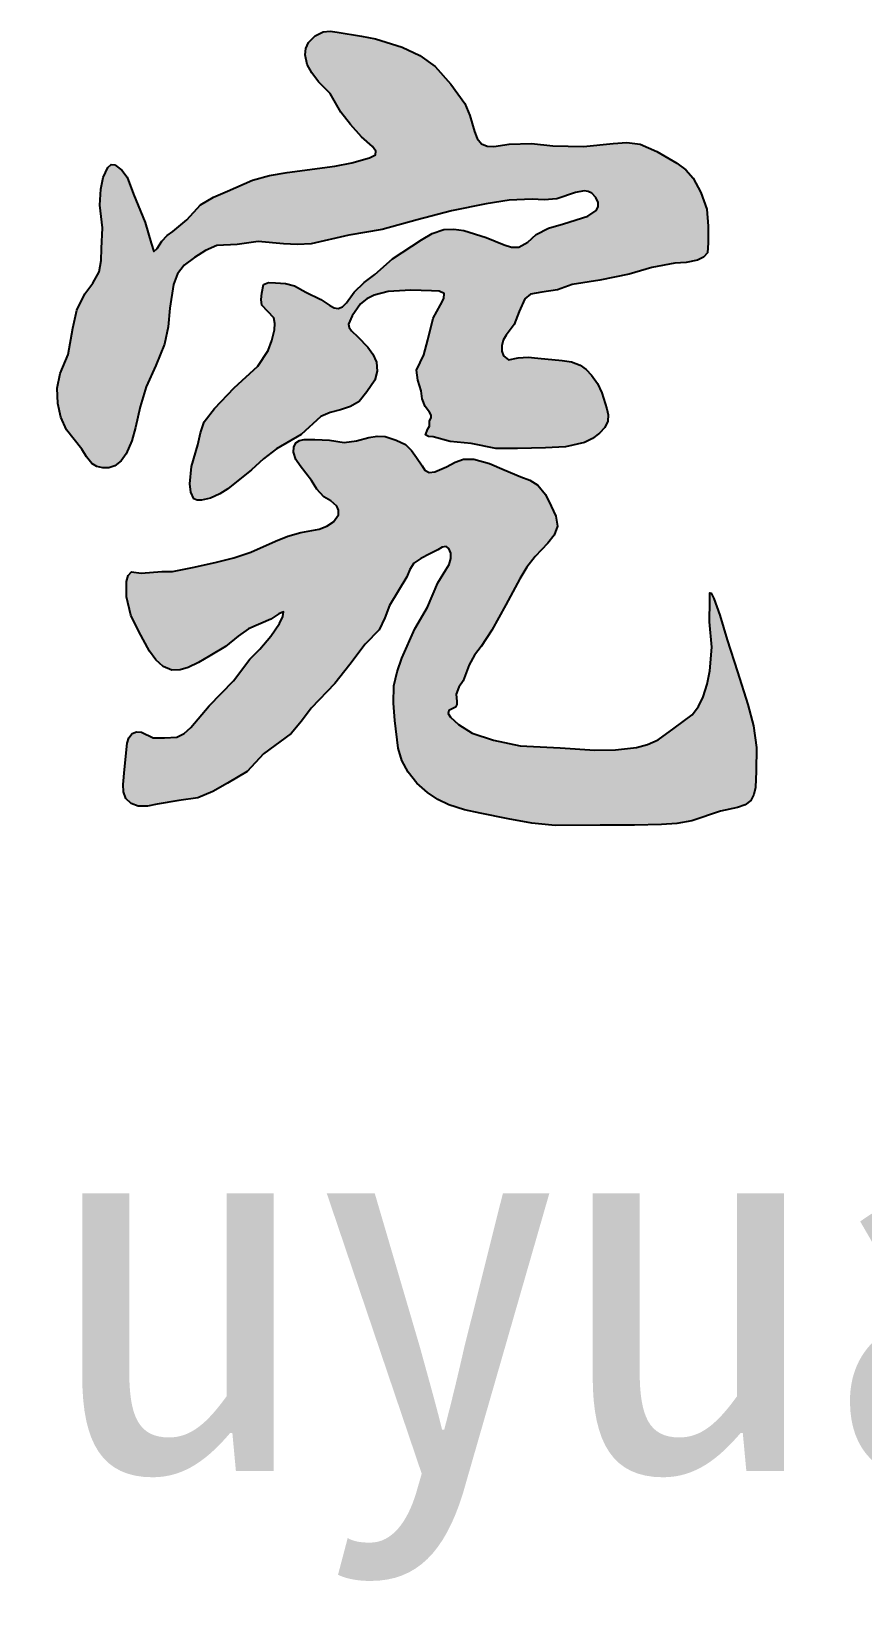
# Model space of a CAD drawing. Extents: x -137808 to 103746506, y -332957 to -111547.
# Drawn here: x 168977 to 169386, y -287745 to -286977 of the extents above; entities that cross this region are included whole.
import ezdxf

# ---------------------------------------------------------------- set-up
doc = ezdxf.new("R2010")
doc.units = 0
doc.header["$LTSCALE"] = 25
doc.header["$MEASUREMENT"] = 0
doc.layers.get('0').update_dxf_attribs({"linetype": 'CONTINUOUS'})
doc.styles.add('宋体', font='', dxfattribs={"width": 0.8})
doc.styles.get('宋体').set_extended_font_data('SimSun')

# ---------------------------------------------------------------- blocks, each defined once
blk = doc.blocks.new('tjnhty')
h = blk.add_hatch(color=256)
h.paths.add_polyline_path([(1271820.21, -1743917.91), (1271813.36, -1743908.54), (1271805.6, -1743899.89), (1271798.03, -1743894.48), (1271789.37, -1743890.33), (1271776.38, -1743886.19), (1271769.35, -1743884.92), (1271757.44, -1743882.94), (1271753.97, -1743882.5), (1271750.59, -1743882.76), (1271746.62, -1743884.74), (1271743.37, -1743887.99), (1271742.13, -1743890.91), (1271741.75, -1743894.12), (1271742.65, -1743898.8), (1271745, -1743902.95), (1271748.24, -1743907.28), (1271754.01, -1743913.04), (1271759.25, -1743922.26), (1271763.98, -1743928.25), (1271769.43, -1743934.43), (1271774.86, -1743939.17), (1271776.54, -1743941.36), (1271776.34, -1743943.15), (1271773.43, -1743944.6), (1271764.63, -1743947.19), (1271756.35, -1743948.77), (1271732.9, -1743951.86), (1271724.19, -1743953.32), (1271715.82, -1743955.67), (1271703.65, -1743961.12), (1271696.67, -1743964.07), (1271690.38, -1743967.84), (1271683.66, -1743975.11), (1271676.75, -1743980.92), (1271673.98, -1743982.83), (1271671.3, -1743985.64), (1271669.05, -1743989.18), (1271667.3, -1743990.72), (1271666.03, -1743986.55), (1271663.12, -1743976.38), (1271657.31, -1743962.58), (1271654.22, -1743954.22), (1271651.62, -1743950.74), (1271648.22, -1743948.05), (1271646.44, -1743947.97), (1271644.83, -1743949.46), (1271642.5, -1743954.42), (1271641.37, -1743960.12), (1271640.81, -1743968.01), (1271642.22, -1743979.01), (1271641.65, -1743989.16), (1271641.48, -1743995.1), (1271640.53, -1744000.72), (1271637.39, -1744006.18), (1271633.47, -1744011.44), (1271629.57, -1744019.55), (1271627.54, -1744028.36), (1271625.29, -1744041.33), (1271621.34, -1744050.63), (1271619.95, -1744057.82), (1271620.21, -1744065.3), (1271621.62, -1744072.11), (1271624.44, -1744078.27), (1271632.06, -1744087.86), (1271634.22, -1744091.64), (1271636.86, -1744094.91), (1271639.36, -1744096.31), (1271642.29, -1744096.98), (1271645.32, -1744096.89), (1271648.14, -1744096.03), (1271651.39, -1744093.53), (1271653.79, -1744090.11), (1271656.51, -1744083.77), (1271658.3, -1744077.14), (1271660.65, -1744067.03), (1271663.67, -1744057.12), (1271668.39, -1744046.66), (1271672.64, -1744036.2), (1271674.35, -1744027.63), (1271675.26, -1744018.56), (1271677.07, -1744006.86), (1271679.07, -1744001.63), (1271682.29, -1743997.34), (1271687.37, -1743993.67), (1271692.73, -1743990.17), (1271698.38, -1743987.75), (1271708.25, -1743987.19), (1271718.69, -1743985.78), (1271731.11, -1743986.9), (1271737.91, -1743987.32), (1271744.66, -1743986.9), (1271763.28, -1743982.67), (1271779.65, -1743979.86), (1271796.86, -1743975.06), (1271813.67, -1743970.79), (1271830.76, -1743967.31), (1271842.05, -1743965.42), (1271853.3, -1743964.91), (1271859.26, -1743965.33), (1271865.36, -1743964.9), (1271874.53, -1743961.73), (1271878.83, -1743960.92), (1271880.82, -1743961.19), (1271882.65, -1743962.09), (1271884.61, -1743964.13), (1271885.76, -1743966.6), (1271885.73, -1743968.68), (1271884.76, -1743970.48), (1271880.64, -1743973.39), (1271868.65, -1743977.15), (1271861.28, -1743979.17), (1271855.29, -1743982.41), (1271851.24, -1743986.04), (1271846.81, -1743988.6), (1271843.2, -1743988.56), (1271839.48, -1743987.47), (1271830.73, -1743983.8), (1271819.72, -1743980.42), (1271814.74, -1743979.66), (1271809.84, -1743979.86), (1271804.2, -1743981.86), (1271798.84, -1743984.93), (1271784.73, -1743994.24), (1271775.93, -1744001.97), (1271770.78, -1744005.86), (1271765.84, -1744010.61), (1271762, -1744015.83), (1271760.04, -1744017.85), (1271757.92, -1744018.77), (1271755.95, -1744018.41), (1271753.84, -1744017.28), (1271749.45, -1744014.26), (1271742.12, -1744010.59), (1271736.47, -1744007.49), (1271732.12, -1744006.45), (1271727.16, -1744006.08), (1271723.73, -1744005.97), (1271721.23, -1744006.93), (1271720.39, -1744011.16), (1271720.05, -1744014.34), (1271720.39, -1744017.08), (1271726.31, -1744023.28), (1271726.91, -1744026.1), (1271726.6, -1744029.2), (1271725.38, -1744034.48), (1271723.49, -1744039.35), (1271718.41, -1744046.97), (1271706.84, -1744057.68), (1271697.25, -1744067.84), (1271692.17, -1744074.32), (1271690.3, -1744079.78), (1271689.06, -1744085.6), (1271685.96, -1744096.32), (1271685.11, -1744104.78), (1271685.48, -1744108.99), (1271687.09, -1744112.11), (1271688.73, -1744112.81), (1271690.78, -1744112.88), (1271695.27, -1744111.83), (1271699.82, -1744109.79), (1271703.74, -1744107.31), (1271715.31, -1744098.01), (1271721.32, -1744092.47), (1271727.72, -1744087.58), (1271739.86, -1744080.53), (1271749.45, -1744071.78), (1271754.11, -1744069.79), (1271759.17, -1744068.42), (1271764.06, -1744066.88), (1271768.22, -1744064.35), (1271772.03, -1744059.65), (1271776.06, -1744053.83), (1271777.14, -1744049.55), (1271776.73, -1744045.1), (1271774.99, -1744041.17), (1271772.48, -1744037.72), (1271767.55, -1744032.57), (1271764.5, -1744029.59), (1271763.44, -1744027.99), (1271763.07, -1744026.31), (1271764.87, -1744022.28), (1271768.9, -1744016.46), (1271771.99, -1744014), (1271775.62, -1744012.21), (1271782.56, -1744010.42), (1271793.75, -1744009.75), (1271803.83, -1744009.97), (1271807.66, -1744010.15), (1271810.1, -1744011.31), (1271809.88, -1744013.83), (1271808.31, -1744016.91), (1271804.73, -1744023.4), (1271802.04, -1744034.14), (1271800.03, -1744041.52), (1271796.44, -1744048.91), (1271797.07, -1744053.96), (1271798.68, -1744059.2), (1271799.31, -1744063.08), (1271800.7, -1744066.81), (1271802.88, -1744069.65), (1271803.62, -1744071.03), (1271803.61, -1744072.41), (1271802.93, -1744073.81), (1271802.79, -1744076.42), (1271802.04, -1744077.78), (1271800.92, -1744080.68), (1271802.34, -1744081.51), (1271804.73, -1744081.8), (1271813.01, -1744084.04), (1271823.32, -1744084.94), (1271835.41, -1744087.4), (1271846.16, -1744087.4), (1271859.82, -1744087.18), (1271869.66, -1744086.68), (1271879.08, -1744084.49), (1271882.94, -1744082.61), (1271886.47, -1744080.01), (1271889, -1744077.23), (1271890.5, -1744073.97), (1271890.61, -1744070.99), (1271890.05, -1744067.93), (1271887.59, -1744060.1), (1271885.34, -1744055.57), (1271882.44, -1744051.37), (1271879.9, -1744048.66), (1271876.94, -1744046.52), (1271872.66, -1744044.95), (1271868.06, -1744044.21), (1271856.15, -1744043.15), (1271851.28, -1744042.56), (1271846.37, -1744042.97), (1271841.75, -1744043.86), (1271839.27, -1744041.9), (1271838.39, -1744039.59), (1271838.38, -1744037.11), (1271839.13, -1744034.32), (1271840.51, -1744031.78), (1271844.42, -1744026.63), (1271846.9, -1744020.24), (1271849.75, -1744014.02), (1271852.42, -1744011.71), (1271858.1, -1744010.65), (1271865.75, -1744009.58), (1271873.03, -1744006.92), (1271886.54, -1744004.79), (1271900.93, -1744001.77), (1271912.1, -1743998.58), (1271923.34, -1743996.43), (1271928.95, -1743996.04), (1271934.62, -1743994.88), (1271937.47, -1743993.48), (1271939.42, -1743991.35), (1271939.84, -1743986.42), (1271939.84, -1743978.25), (1271939.14, -1743969.93), (1271936.17, -1743961.76), (1271932.46, -1743954.65), (1271928.75, -1743950.65), (1271924.33, -1743947.32), (1271914.6, -1743941.58), (1271906.3, -1743937.91), (1271899.77, -1743937.16), (1271893.06, -1743937.6), (1271878.55, -1743939.03), (1271863.4, -1743938.71), (1271853.02, -1743937.66), (1271842.04, -1743937.92), (1271834.53, -1743939.07), (1271831.14, -1743938.96), (1271828.33, -1743937.74), (1271826.29, -1743935.13), (1271824.9, -1743931.79), (1271822.74, -1743923.86)])
h.paths.add_polyline_path([(1271865.77, -1744125.58), (1271864.94, -1744120.7), (1271862.65, -1744115.73), (1271859.81, -1744110.02), (1271856.15, -1744105.4), (1271852.2, -1744103.06), (1271847.74, -1744101.31), (1271839.56, -1744097.95), (1271832.31, -1744094.77), (1271824.66, -1744092.66), (1271819.61, -1744092.66), (1271815.48, -1744094.14), (1271811.19, -1744096.51), (1271805.42, -1744098.96), (1271802.74, -1744099.18), (1271800.61, -1744098.19), (1271799.17, -1744096.03), (1271796.53, -1744091.94), (1271794.03, -1744088.41), (1271791, -1744085.46), (1271786.43, -1744083.29), (1271781.14, -1744081.61), (1271777.07, -1744081.44), (1271772.96, -1744082.09), (1271766.93, -1744083.72), (1271760.94, -1744084.49), (1271753.73, -1744083.29), (1271746.51, -1744083.05), (1271741.24, -1744083), (1271738.91, -1744083.5), (1271737.14, -1744084.73), (1271736.14, -1744086.83), (1271735.94, -1744089.3), (1271737.1, -1744092.88), (1271739.3, -1744096.03), (1271744.83, -1744103.23), (1271747.51, -1744107.52), (1271750.84, -1744111.16), (1271754.37, -1744113.19), (1271757.33, -1744115.73), (1271758.13, -1744117.82), (1271758.06, -1744120.05), (1271755.65, -1744123.42), (1271752.34, -1744125.61), (1271748.68, -1744127.02), (1271739.54, -1744128.7), (1271733.24, -1744130.46), (1271727.13, -1744132.92), (1271715.02, -1744138.31), (1271706.69, -1744141.18), (1271698.19, -1744143.36), (1271687.13, -1744145.76), (1271676.55, -1744147.92), (1271671.26, -1744147.92), (1271661.16, -1744148.64), (1271656.33, -1744148.11), (1271654.78, -1744149.86), (1271654.01, -1744152.77), (1271654.01, -1744160.41), (1271656, -1744169.38), (1271659.99, -1744177.36), (1271665.32, -1744187), (1271668.31, -1744191.32), (1271671.94, -1744194.54), (1271676.29, -1744196.31), (1271680.31, -1744196.17), (1271684.27, -1744194.98), (1271689.26, -1744192.65), (1271694.92, -1744189.33), (1271702.57, -1744184.67), (1271708.89, -1744179.69), (1271713.88, -1744176.03), (1271724.85, -1744171.38), (1271728.82, -1744168.65), (1271731.17, -1744167.72), (1271730.78, -1744169.95), (1271729.18, -1744173.37), (1271724.85, -1744179.69), (1271719.53, -1744186), (1271714.54, -1744190.99), (1271706.56, -1744201.62), (1271694.59, -1744213.92), (1271685.6, -1744224.56), (1271682.34, -1744227.42), (1271678.62, -1744229.21), (1271672.63, -1744229.54), (1271666.98, -1744229.54), (1271661.32, -1744226.88), (1271658.86, -1744226.73), (1271656.67, -1744227.55), (1271655.15, -1744229.57), (1271654.34, -1744232.2), (1271653.01, -1744245.16), (1271652.34, -1744252.47), (1271652.49, -1744256.16), (1271653.67, -1744259.45), (1271656.26, -1744261.83), (1271659.66, -1744263.11), (1271664.34, -1744263.09), (1271668.97, -1744262.11), (1271679.62, -1744260.45), (1271688.93, -1744259.12), (1271696.36, -1744255.92), (1271703.57, -1744251.81), (1271713.21, -1744246.16), (1271721.19, -1744237.52), (1271734.87, -1744227.39), (1271739.94, -1744221.41), (1271744.64, -1744214.99), (1271756.25, -1744202.86), (1271763.64, -1744193.63), (1271771.3, -1744183.61), (1271778.16, -1744176.49), (1271780.88, -1744170.71), (1271783.18, -1744164.62), (1271791.68, -1744150.52), (1271793.18, -1744146.92), (1271795.18, -1744143.76), (1271798.56, -1744141.43), (1271802.99, -1744139.22), (1271806.96, -1744137.23), (1271809.04, -1744135.92), (1271811.04, -1744135.6), (1271812.33, -1744136.65), (1271813.33, -1744138.94), (1271813.38, -1744141.43), (1271812.46, -1744144.4), (1271810.93, -1744147.14), (1271806.96, -1744153.44), (1271801.87, -1744165.36), (1271795.67, -1744176.06), (1271789.28, -1744190.53), (1271786.9, -1744197.23), (1271785.33, -1744204.06), (1271785.16, -1744212.55), (1271785.89, -1744221.15), (1271787.4, -1744234.68), (1271789.31, -1744240.81), (1271792.29, -1744246.51), (1271796.64, -1744251.9), (1271801.87, -1744256.47), (1271806.96, -1744259.82), (1271812.4, -1744262.48), (1271820, -1744264.89), (1271827.82, -1744266.61), (1271841.54, -1744269.43), (1271853.06, -1744271.44), (1271864.66, -1744272.62), (1271886.66, -1744272.44), (1271903.58, -1744272.44), (1271916.93, -1744272.25), (1271924.47, -1744271.71), (1271931.78, -1744270.37), (1271945.88, -1744265.67), (1271954.24, -1744263.84), (1271957.92, -1744262.52), (1271960.73, -1744260.41), (1271962.3, -1744257.51), (1271963.05, -1744253.92), (1271963.36, -1744245.95), (1271963.55, -1744234.3), (1271962.02, -1744223.75), (1271959.23, -1744213.26), (1271954.15, -1744197.1), (1271949.08, -1744181.51), (1271945.5, -1744169.3), (1271942.58, -1744161.11), (1271941.32, -1744158.51), (1271940.62, -1744158.41), (1271940.62, -1744162.35), (1271940.43, -1744172.68), (1271941.56, -1744185.08), (1271940.62, -1744196.73), (1271939.37, -1744203.19), (1271937.42, -1744209.5), (1271935.11, -1744214.22), (1271931.97, -1744218.33), (1271923.13, -1744224.91), (1271915.24, -1744230.54), (1271910.06, -1744232.84), (1271904.52, -1744234.3), (1271894.3, -1744235.56), (1271884.04, -1744235.58), (1271867.03, -1744234.52), (1271847.47, -1744233.46), (1271834.29, -1744230.69), (1271823.87, -1744227.29), (1271817.06, -1744223.05), (1271813.11, -1744219.38), (1271812.07, -1744217.62), (1271812.39, -1744216.25), (1271815.58, -1744214.55), (1271816.24, -1744213.3), (1271816.28, -1744211.69), (1271816, -1744208.17), (1271817.3, -1744204.72), (1271819.4, -1744201.59), (1271822.38, -1744193.73), (1271825.03, -1744189.06), (1271828.26, -1744184.68), (1271833.55, -1744176.75), (1271840.29, -1744164.26), (1271847.26, -1744151.53), (1271850.75, -1744145.78), (1271854.71, -1744140.48), (1271860.96, -1744133.99), (1271864.11, -1744129.98)])
at = {"color": 7}
for points in [[(1271648.22, -1743948.05), (1271651.62, -1743950.74), (1271654.22, -1743954.22), (1271657.31, -1743962.58), (1271663.12, -1743976.38), (1271666.03, -1743986.55), (1271667.3, -1743990.72), (1271669.05, -1743989.18), (1271671.3, -1743985.64), (1271673.98, -1743982.83), (1271676.75, -1743980.92), (1271683.66, -1743975.11), (1271690.38, -1743967.84), (1271696.67, -1743964.07), (1271703.65, -1743961.12), (1271715.82, -1743955.67), (1271724.19, -1743953.32), (1271732.9, -1743951.86), (1271756.35, -1743948.77), (1271764.63, -1743947.19), (1271773.43, -1743944.6), (1271776.34, -1743943.15), (1271776.54, -1743941.36), (1271774.86, -1743939.17), (1271769.43, -1743934.43), (1271763.98, -1743928.25), (1271759.25, -1743922.26), (1271754.01, -1743913.04), (1271748.24, -1743907.28), (1271745, -1743902.95), (1271742.65, -1743898.8), (1271741.75, -1743894.12), (1271742.13, -1743890.91), (1271743.37, -1743887.99), (1271746.62, -1743884.74), (1271750.59, -1743882.76), (1271753.97, -1743882.5), (1271757.44, -1743882.94), (1271769.35, -1743884.92), (1271776.38, -1743886.19), (1271789.37, -1743890.33), (1271798.03, -1743894.48), (1271805.6, -1743899.89), (1271813.36, -1743908.54), (1271820.21, -1743917.91), (1271822.74, -1743923.86), (1271824.9, -1743931.79), (1271826.29, -1743935.13), (1271828.33, -1743937.74), (1271831.14, -1743938.96), (1271834.53, -1743939.07), (1271842.04, -1743937.92), (1271853.02, -1743937.66), (1271863.4, -1743938.71), (1271878.55, -1743939.03), (1271893.06, -1743937.6), (1271899.77, -1743937.16), (1271906.3, -1743937.91), (1271914.6, -1743941.58), (1271924.33, -1743947.32), (1271928.75, -1743950.65), (1271932.46, -1743954.65), (1271936.17, -1743961.76), (1271939.14, -1743969.93), (1271939.84, -1743978.25), (1271939.84, -1743986.42), (1271939.42, -1743991.35), (1271937.47, -1743993.48), (1271934.62, -1743994.88), (1271928.95, -1743996.04), (1271923.34, -1743996.43), (1271912.1, -1743998.58), (1271900.93, -1744001.77), (1271886.54, -1744004.79), (1271873.03, -1744006.92), (1271865.75, -1744009.58), (1271858.1, -1744010.65), (1271852.42, -1744011.71), (1271849.75, -1744014.02), (1271846.9, -1744020.24), (1271844.42, -1744026.63), (1271840.51, -1744031.78), (1271839.13, -1744034.32), (1271838.38, -1744037.11), (1271838.39, -1744039.59), (1271839.27, -1744041.9), (1271841.75, -1744043.86), (1271846.37, -1744042.97), (1271851.28, -1744042.56), (1271856.15, -1744043.15), (1271868.06, -1744044.21), (1271872.66, -1744044.95), (1271876.94, -1744046.52), (1271879.9, -1744048.66), (1271882.44, -1744051.37), (1271885.34, -1744055.57), (1271887.59, -1744060.1), (1271890.05, -1744067.93), (1271890.61, -1744070.99), (1271890.5, -1744073.97), (1271889, -1744077.23), (1271886.47, -1744080.01), (1271882.94, -1744082.61), (1271879.08, -1744084.49), (1271869.66, -1744086.68), (1271859.82, -1744087.18), (1271846.16, -1744087.4), (1271835.41, -1744087.4), (1271823.32, -1744084.94), (1271813.01, -1744084.04), (1271804.73, -1744081.8), (1271802.34, -1744081.51), (1271800.92, -1744080.68), (1271802.04, -1744077.78), (1271802.79, -1744076.42), (1271802.93, -1744073.81), (1271803.61, -1744072.41), (1271803.62, -1744071.03), (1271802.88, -1744069.65), (1271800.7, -1744066.81), (1271799.31, -1744063.08), (1271798.68, -1744059.2), (1271797.07, -1744053.96), (1271796.44, -1744048.91), (1271800.03, -1744041.52), (1271802.04, -1744034.14), (1271804.73, -1744023.4), (1271808.31, -1744016.91), (1271809.88, -1744013.83), (1271810.1, -1744011.31), (1271807.66, -1744010.15), (1271803.83, -1744009.97), (1271793.75, -1744009.75), (1271782.56, -1744010.42), (1271775.62, -1744012.21), (1271771.99, -1744014), (1271768.9, -1744016.46), (1271764.87, -1744022.28), (1271763.07, -1744026.31), (1271763.44, -1744027.99), (1271764.5, -1744029.59), (1271767.55, -1744032.57), (1271772.48, -1744037.72), (1271774.99, -1744041.17), (1271776.73, -1744045.1), (1271777.14, -1744049.55), (1271776.06, -1744053.83), (1271772.03, -1744059.65), (1271768.22, -1744064.35), (1271764.06, -1744066.88), (1271759.17, -1744068.42), (1271754.11, -1744069.79), (1271749.45, -1744071.78), (1271739.86, -1744080.53), (1271727.72, -1744087.58), (1271721.32, -1744092.47), (1271715.31, -1744098.01), (1271703.74, -1744107.31), (1271699.82, -1744109.79), (1271695.27, -1744111.83), (1271690.78, -1744112.88), (1271688.73, -1744112.81), (1271687.09, -1744112.11), (1271685.48, -1744108.99), (1271685.11, -1744104.78), (1271685.96, -1744096.32), (1271689.06, -1744085.6), (1271690.3, -1744079.78), (1271692.17, -1744074.32), (1271697.25, -1744067.84), (1271706.84, -1744057.68), (1271718.41, -1744046.97), (1271723.49, -1744039.35), (1271725.38, -1744034.48), (1271726.6, -1744029.2), (1271726.91, -1744026.1), (1271726.31, -1744023.28), (1271720.39, -1744017.08), (1271720.05, -1744014.34), (1271720.39, -1744011.16), (1271721.23, -1744006.93), (1271723.73, -1744005.97), (1271727.16, -1744006.08), (1271732.12, -1744006.45), (1271736.47, -1744007.49), (1271742.12, -1744010.59), (1271749.45, -1744014.26), (1271753.84, -1744017.28), (1271755.95, -1744018.41), (1271757.92, -1744018.77), (1271760.04, -1744017.85), (1271762, -1744015.83), (1271765.84, -1744010.61), (1271770.78, -1744005.86), (1271775.93, -1744001.97), (1271784.73, -1743994.24), (1271798.84, -1743984.93), (1271804.2, -1743981.86), (1271809.84, -1743979.86), (1271814.74, -1743979.66), (1271819.72, -1743980.42), (1271830.73, -1743983.8), (1271839.48, -1743987.47), (1271843.2, -1743988.56), (1271846.81, -1743988.6), (1271851.24, -1743986.04), (1271855.29, -1743982.41), (1271861.28, -1743979.17), (1271868.65, -1743977.15), (1271880.64, -1743973.39), (1271884.76, -1743970.48), (1271885.73, -1743968.68), (1271885.76, -1743966.6), (1271884.61, -1743964.13), (1271882.65, -1743962.09), (1271880.82, -1743961.19), (1271878.83, -1743960.92), (1271874.53, -1743961.73), (1271865.36, -1743964.9), (1271859.26, -1743965.33), (1271853.3, -1743964.91), (1271842.05, -1743965.42), (1271830.76, -1743967.31), (1271813.67, -1743970.79), (1271796.86, -1743975.06), (1271779.65, -1743979.86), (1271763.28, -1743982.67), (1271744.66, -1743986.9), (1271737.91, -1743987.32), (1271731.11, -1743986.9), (1271718.69, -1743985.78), (1271708.25, -1743987.19), (1271698.38, -1743987.75), (1271692.73, -1743990.17), (1271687.37, -1743993.67), (1271682.29, -1743997.34), (1271679.07, -1744001.63), (1271677.07, -1744006.86), (1271675.26, -1744018.56), (1271674.35, -1744027.63), (1271672.64, -1744036.2), (1271668.39, -1744046.66), (1271663.67, -1744057.12), (1271660.65, -1744067.03), (1271658.3, -1744077.14), (1271656.51, -1744083.77), (1271653.79, -1744090.11), (1271651.39, -1744093.53), (1271648.14, -1744096.03), (1271645.32, -1744096.89), (1271642.29, -1744096.98), (1271639.36, -1744096.31), (1271636.86, -1744094.91), (1271634.22, -1744091.64), (1271632.06, -1744087.86), (1271624.44, -1744078.27), (1271621.62, -1744072.11), (1271620.21, -1744065.3), (1271619.95, -1744057.82), (1271621.34, -1744050.63), (1271625.29, -1744041.33), (1271627.54, -1744028.36), (1271629.57, -1744019.55), (1271633.47, -1744011.44), (1271637.39, -1744006.18), (1271640.53, -1744000.72), (1271641.48, -1743995.1), (1271641.65, -1743989.16), (1271642.22, -1743979.01), (1271640.81, -1743968.01), (1271641.37, -1743960.12), (1271642.5, -1743954.42), (1271644.83, -1743949.46), (1271646.44, -1743947.97)], [(1271661.16, -1744148.64), (1271671.26, -1744147.92), (1271676.55, -1744147.92), (1271687.13, -1744145.76), (1271698.19, -1744143.36), (1271706.69, -1744141.18), (1271715.02, -1744138.31), (1271727.13, -1744132.92), (1271733.24, -1744130.46), (1271739.54, -1744128.7), (1271748.68, -1744127.02), (1271752.34, -1744125.61), (1271755.65, -1744123.42), (1271758.06, -1744120.05), (1271758.13, -1744117.82), (1271757.33, -1744115.73), (1271754.37, -1744113.19), (1271750.84, -1744111.16), (1271747.51, -1744107.52), (1271744.83, -1744103.23), (1271739.3, -1744096.03), (1271737.1, -1744092.88), (1271735.94, -1744089.3), (1271736.14, -1744086.83), (1271737.14, -1744084.73), (1271738.91, -1744083.5), (1271741.24, -1744083), (1271746.51, -1744083.05), (1271753.73, -1744083.29), (1271760.94, -1744084.49), (1271766.93, -1744083.72), (1271772.96, -1744082.09), (1271777.07, -1744081.44), (1271781.14, -1744081.61), (1271786.43, -1744083.29), (1271791, -1744085.46), (1271794.03, -1744088.41), (1271796.53, -1744091.94), (1271799.17, -1744096.03), (1271800.61, -1744098.19), (1271802.74, -1744099.18), (1271805.42, -1744098.96), (1271811.19, -1744096.51), (1271815.48, -1744094.14), (1271819.61, -1744092.66), (1271824.66, -1744092.66), (1271832.31, -1744094.77), (1271839.56, -1744097.95), (1271847.74, -1744101.31), (1271852.2, -1744103.06), (1271856.15, -1744105.4), (1271859.81, -1744110.02), (1271862.65, -1744115.73), (1271864.94, -1744120.7), (1271865.77, -1744125.58), (1271864.11, -1744129.98), (1271860.96, -1744133.99), (1271854.71, -1744140.48), (1271850.75, -1744145.78), (1271847.26, -1744151.53), (1271840.29, -1744164.26), (1271833.55, -1744176.75), (1271828.26, -1744184.68), (1271825.03, -1744189.06), (1271822.38, -1744193.73), (1271819.4, -1744201.59), (1271817.3, -1744204.72), (1271816, -1744208.17), (1271816.28, -1744211.69), (1271816.24, -1744213.3), (1271815.58, -1744214.55), (1271812.39, -1744216.25), (1271812.07, -1744217.62), (1271813.11, -1744219.38), (1271817.06, -1744223.05), (1271823.87, -1744227.29), (1271834.29, -1744230.69), (1271847.47, -1744233.46), (1271867.03, -1744234.52), (1271884.04, -1744235.58), (1271894.3, -1744235.56), (1271904.52, -1744234.3), (1271910.06, -1744232.84), (1271915.24, -1744230.54), (1271923.13, -1744224.91), (1271931.97, -1744218.33), (1271935.11, -1744214.22), (1271937.42, -1744209.5), (1271939.37, -1744203.19), (1271940.62, -1744196.73), (1271941.56, -1744185.08), (1271940.43, -1744172.68), (1271940.62, -1744162.35), (1271940.62, -1744158.41), (1271941.32, -1744158.51), (1271942.58, -1744161.11), (1271945.5, -1744169.3), (1271949.08, -1744181.51), (1271954.15, -1744197.1), (1271959.23, -1744213.26), (1271962.02, -1744223.75), (1271963.55, -1744234.3), (1271963.36, -1744245.95), (1271963.05, -1744253.92), (1271962.3, -1744257.51), (1271960.73, -1744260.41), (1271957.92, -1744262.52), (1271954.24, -1744263.84), (1271945.88, -1744265.67), (1271931.78, -1744270.37), (1271924.47, -1744271.71), (1271916.93, -1744272.25), (1271903.58, -1744272.44), (1271886.66, -1744272.44), (1271864.66, -1744272.62), (1271853.06, -1744271.44), (1271841.54, -1744269.43), (1271827.82, -1744266.61), (1271820, -1744264.89), (1271812.4, -1744262.48), (1271806.96, -1744259.82), (1271801.87, -1744256.47), (1271796.64, -1744251.9), (1271792.29, -1744246.51), (1271789.31, -1744240.81), (1271787.4, -1744234.68), (1271785.89, -1744221.15), (1271785.16, -1744212.55), (1271785.33, -1744204.06), (1271786.9, -1744197.23), (1271789.28, -1744190.53), (1271795.67, -1744176.06), (1271801.87, -1744165.36), (1271806.96, -1744153.44), (1271810.93, -1744147.14), (1271812.46, -1744144.4), (1271813.38, -1744141.43), (1271813.33, -1744138.94), (1271812.33, -1744136.65), (1271811.04, -1744135.6), (1271809.04, -1744135.92), (1271806.96, -1744137.23), (1271802.99, -1744139.22), (1271798.56, -1744141.43), (1271795.18, -1744143.76), (1271793.18, -1744146.92), (1271791.68, -1744150.52), (1271783.18, -1744164.62), (1271780.88, -1744170.71), (1271778.16, -1744176.49), (1271771.3, -1744183.61), (1271763.64, -1744193.63), (1271756.25, -1744202.86), (1271744.64, -1744214.99), (1271739.94, -1744221.41), (1271734.87, -1744227.39), (1271721.19, -1744237.52), (1271713.21, -1744246.16), (1271703.57, -1744251.81), (1271696.36, -1744255.92), (1271688.93, -1744259.12), (1271679.62, -1744260.45), (1271668.97, -1744262.11), (1271664.34, -1744263.09), (1271659.66, -1744263.11), (1271656.26, -1744261.83), (1271653.67, -1744259.45), (1271652.49, -1744256.16), (1271652.34, -1744252.47), (1271653.01, -1744245.16), (1271654.34, -1744232.2), (1271655.15, -1744229.57), (1271656.67, -1744227.55), (1271658.86, -1744226.73), (1271661.32, -1744226.88), (1271666.98, -1744229.54), (1271672.63, -1744229.54), (1271678.62, -1744229.21), (1271682.34, -1744227.42), (1271685.6, -1744224.56), (1271694.59, -1744213.92), (1271706.56, -1744201.62), (1271714.54, -1744190.99), (1271719.53, -1744186), (1271724.85, -1744179.69), (1271729.18, -1744173.37), (1271730.78, -1744169.95), (1271731.17, -1744167.72), (1271728.82, -1744168.65), (1271724.85, -1744171.38), (1271713.88, -1744176.03), (1271708.89, -1744179.69), (1271702.57, -1744184.67), (1271694.92, -1744189.33), (1271689.26, -1744192.65), (1271684.27, -1744194.98), (1271680.31, -1744196.17), (1271676.29, -1744196.31), (1271671.94, -1744194.54), (1271668.31, -1744191.32), (1271665.32, -1744187), (1271659.99, -1744177.36), (1271656, -1744169.38), (1271654.01, -1744160.41), (1271654.01, -1744152.77), (1271654.78, -1744149.86), (1271656.33, -1744148.11)]]:
    blk.add_lwpolyline(points, close=True, dxfattribs=at)
at = {"color": 7, "style": '宋体'}
blk.add_text('jingxianguihuajianzhushejiyanjiuyuan', height=184.3738, dxfattribs=at).set_placement((1267730.76, -1744589.83))

msp = doc.modelspace()

# ---------------------------------------------------------------- block references
msp.add_blockref('tjnhty', (-1102629.66, 1456905.82))
msp.add_blockref('tjnhty', (-1102629.66, 1456905.82))

doc.saveas('drawing.dxf')
